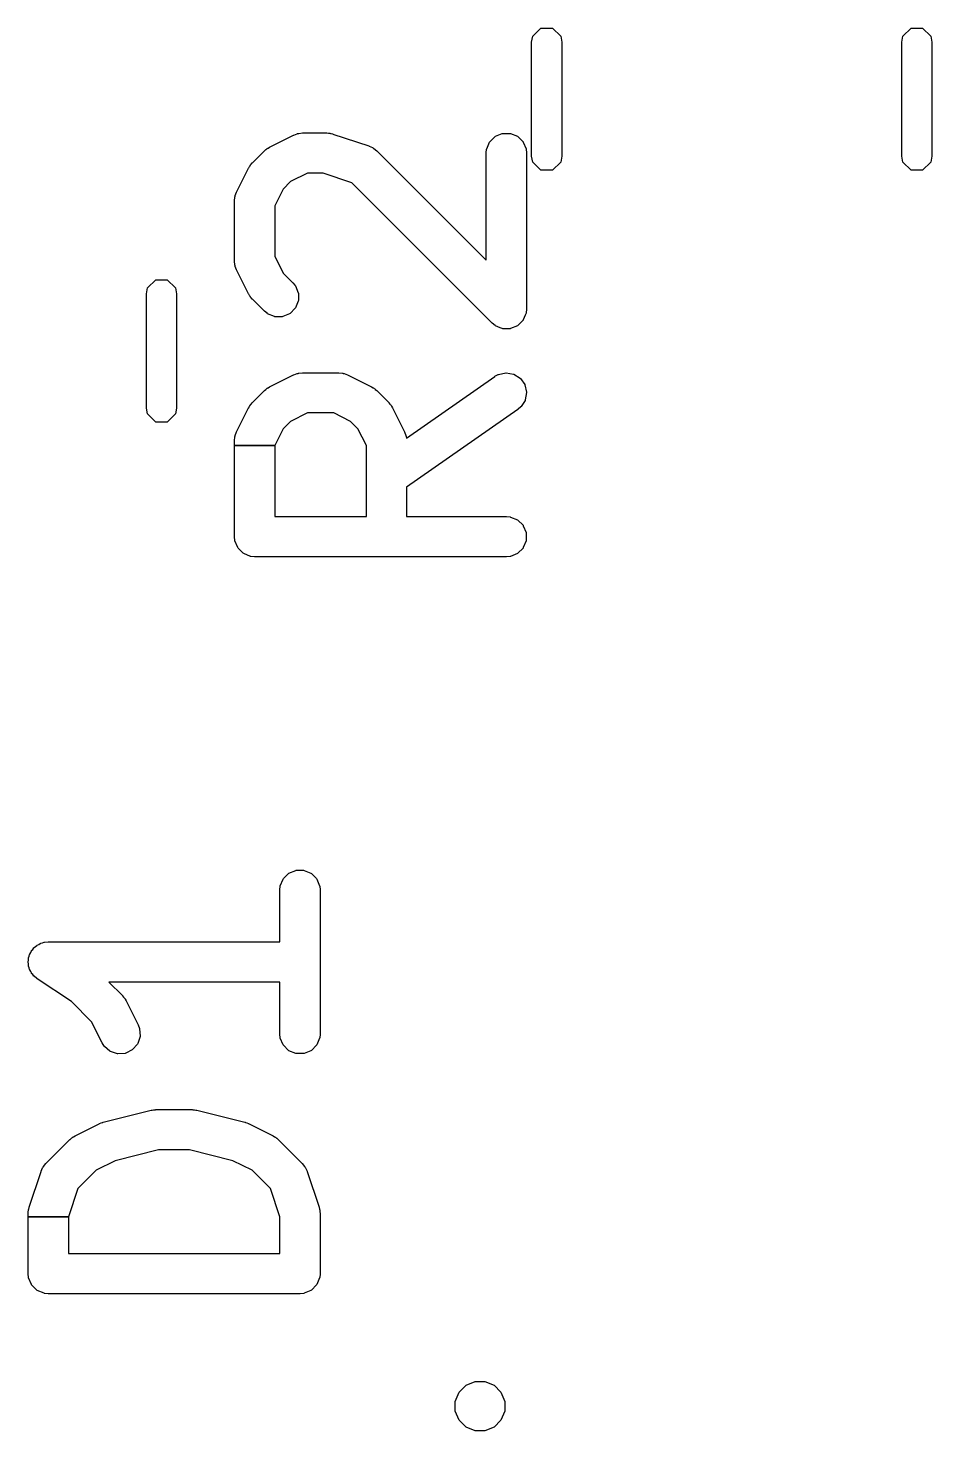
# Model space of a CAD drawing. Header units: millimetres. Extents: x 131.6 to 159.4, y -103 to -91.4.
# Drawn here: x 145.7 to 149.29, y -102.29 to -96.72 of the extents above; entities that cross this region are included whole.
import ezdxf

# ---------------------------------------------------------------- set-up
doc = ezdxf.new("R2010")
doc.units = ezdxf.units.MM
doc.layers.add('F.Silkscreen', color=41, linetype='CONTINUOUS', true_color=0xf2eda1)

msp = doc.modelspace()

# ---------------------------------------------------------------- linework, layer by layer
at = {"layer": 'F.Silkscreen', "linetype": 'CONTINUOUS'}
for p, q in [((147.709567, -96.749975), (147.742039, -96.717503)), ((147.742039, -96.717503), (147.787961, -96.717503)), ((147.787961, -96.717503), (147.820433, -96.749975)), ((149.179567, -96.749975), (149.212039, -96.717503)), ((149.212039, -96.717503), (149.257961, -96.717503)), ((149.257961, -96.717503), (149.290433, -96.749975)), ((147.705, -96.772936), (147.709567, -96.749975)), ((147.705, -97.227064), (147.705, -96.772936)), ((147.820433, -96.749975), (147.825, -96.772936)), ((147.825, -96.772936), (147.825, -97.227064)), ((149.175, -96.772936), (149.179567, -96.749975)), ((149.175, -97.227064), (149.175, -96.772936)), ((149.290433, -96.749975), (149.295, -96.772936)), ((149.295, -96.772936), (149.295, -97.227064)), ((146.759967, -97.142533), (146.773698, -97.137278)), ((146.773698, -97.137278), (146.775129, -97.136961)), ((146.775129, -97.136961), (146.777009, -97.136826)), ((146.777009, -97.136826), (146.778751, -97.136106)), ((146.778751, -97.136106), (146.780173, -97.13575)), ((146.780173, -97.13575), (146.794805, -97.134309)), ((146.794805, -97.134309), (146.795295, -97.134285)), ((146.795295, -97.134285), (146.890533, -97.134285)), ((146.890533, -97.134285), (146.891023, -97.134309)), ((146.891023, -97.134309), (146.898009, -97.134996)), ((146.898009, -97.134996), (146.899559, -97.134887)), ((146.899559, -97.134887), (146.901021, -97.134998)), ((146.901021, -97.134998), (146.903313, -97.135518)), ((146.903313, -97.135518), (146.905656, -97.13575)), ((146.905656, -97.13575), (146.907078, -97.136106)), ((146.907078, -97.136106), (146.908522, -97.136703)), ((146.908522, -97.136703), (146.915359, -97.138259)), ((146.915359, -97.138259), (146.915831, -97.138391)), ((146.915831, -97.138391), (147.058688, -97.18601)), ((147.561238, -97.147306), (147.588274, -97.136107)), ((147.588274, -97.136107), (147.590187, -97.135726)), ((147.590187, -97.135726), (147.619451, -97.135726)), ((147.619451, -97.135726), (147.621364, -97.136107)), ((147.621364, -97.136107), (147.6484, -97.147306)), ((146.656473, -97.194926), (146.657907, -97.19433)), ((146.657907, -97.19433), (146.663853, -97.19059)), ((146.663853, -97.19059), (146.66428, -97.19035)), ((146.66428, -97.19035), (146.759518, -97.142731)), ((146.759518, -97.142731), (146.759967, -97.142533)), ((147.058688, -97.18601), (147.059145, -97.186187)), ((147.059145, -97.186187), (147.07257, -97.192181)), ((147.07257, -97.192181), (147.073808, -97.19297)), ((147.073808, -97.19297), (147.075229, -97.194203)), ((147.075229, -97.194203), (147.076972, -97.194925)), ((147.526641, -97.19774), (147.53784, -97.170704)), ((147.53784, -97.170704), (147.538923, -97.169081)), ((147.538923, -97.169081), (147.559615, -97.148389)), ((147.559615, -97.148389), (147.561238, -97.147306)), ((147.6484, -97.147306), (147.650023, -97.148389)), ((147.650023, -97.148389), (147.670715, -97.169081)), ((147.670715, -97.169081), (147.671798, -97.170704)), ((147.671798, -97.170704), (147.682997, -97.19774)), ((146.595869, -97.252954), (146.643488, -97.205335)), ((146.643488, -97.205335), (146.643852, -97.205006)), ((146.643852, -97.205006), (146.649275, -97.200554)), ((146.649275, -97.200554), (146.650297, -97.199377)), ((146.650297, -97.199377), (146.651409, -97.198423)), ((146.651409, -97.198423), (146.653401, -97.197168)), ((146.653401, -97.197168), (146.655217, -97.195679)), ((146.655217, -97.195679), (146.656473, -97.194926)), ((147.076972, -97.194925), (147.07823, -97.195679)), ((147.07823, -97.195679), (147.089595, -97.205006)), ((147.089595, -97.205006), (147.089959, -97.205335)), ((147.089959, -97.205335), (147.524819, -97.640194)), ((147.524819, -97.214285), (147.524843, -97.213795)), ((147.524819, -97.640194), (147.524819, -97.214285)), ((147.524843, -97.213795), (147.526284, -97.199163)), ((147.526284, -97.199163), (147.526641, -97.19774)), ((147.682997, -97.19774), (147.683354, -97.199163)), ((147.683354, -97.199163), (147.684795, -97.213795)), ((147.684795, -97.213795), (147.684819, -97.214285)), ((147.684819, -97.214285), (147.684819, -97.833332)), ((147.709567, -97.250025), (147.705, -97.227064)), ((147.742039, -97.282497), (147.709567, -97.250025)), ((147.820433, -97.250025), (147.787961, -97.282497)), ((147.825, -97.227064), (147.820433, -97.250025)), ((149.179567, -97.250025), (149.175, -97.227064)), ((149.212039, -97.282497), (149.179567, -97.250025)), ((149.290433, -97.250025), (149.257961, -97.282497)), ((149.295, -97.227064), (149.290433, -97.250025)), ((146.533265, -97.368984), (146.580884, -97.273746)), ((146.580884, -97.273746), (146.581124, -97.273319)), ((146.581124, -97.273319), (146.584864, -97.267373)), ((146.584864, -97.267373), (146.58546, -97.265939)), ((146.58546, -97.265939), (146.586213, -97.264683)), ((146.586213, -97.264683), (146.587702, -97.262867)), ((146.587702, -97.262867), (146.588957, -97.260875)), ((146.588957, -97.260875), (146.589911, -97.259763)), ((146.589911, -97.259763), (146.591088, -97.258741)), ((146.591088, -97.258741), (146.59554, -97.253318)), ((146.59554, -97.253318), (146.595869, -97.252954)), ((146.81418, -97.294285), (146.747448, -97.327651)), ((146.877553, -97.294285), (146.81418, -97.294285)), ((146.990173, -97.331825), (146.877553, -97.294285)), ((147.787961, -97.282497), (147.742039, -97.282497)), ((149.257961, -97.282497), (149.212039, -97.282497)), ((146.718185, -97.356914), (146.684819, -97.423646)), ((146.747448, -97.327651), (146.718185, -97.356914)), ((147.54825, -97.889901), (146.990173, -97.331825)), ((146.524819, -97.404761), (146.524843, -97.404271)), ((146.524819, -97.642856), (146.524819, -97.404761)), ((146.524843, -97.404271), (146.526284, -97.389639)), ((146.526284, -97.389639), (146.52664, -97.388216)), ((146.52664, -97.388216), (146.527361, -97.386473)), ((146.527361, -97.386473), (146.527495, -97.384597)), ((146.527495, -97.384597), (146.527812, -97.383165)), ((146.527812, -97.383165), (146.533067, -97.369433)), ((146.533067, -97.369433), (146.533265, -97.368984)), ((146.684819, -97.423646), (146.684819, -97.623971)), ((146.684819, -97.623971), (146.718185, -97.690703)), ((146.524843, -97.643346), (146.524819, -97.642856)), ((146.526284, -97.657978), (146.524843, -97.643346)), ((146.526641, -97.659401), (146.526284, -97.657978)), ((146.527361, -97.66114), (146.526641, -97.659401)), ((146.527495, -97.663019), (146.527361, -97.66114)), ((146.527812, -97.664452), (146.527495, -97.663019)), ((146.533067, -97.678184), (146.527812, -97.664452)), ((146.533265, -97.678633), (146.533067, -97.678184)), ((146.580884, -97.773871), (146.533265, -97.678633)), ((146.718185, -97.690703), (146.756626, -97.729144)), ((146.175, -97.772936), (146.179567, -97.749975)), ((146.179567, -97.749975), (146.212039, -97.717503)), ((146.212039, -97.717503), (146.257961, -97.717503)), ((146.257961, -97.717503), (146.290433, -97.749975)), ((146.290433, -97.749975), (146.295, -97.772936)), ((146.756626, -97.729144), (146.756955, -97.729508)), ((146.756955, -97.729508), (146.766282, -97.740873)), ((146.766282, -97.740873), (146.767036, -97.742132)), ((146.767036, -97.742132), (146.778235, -97.769168)), ((146.175, -98.227064), (146.175, -97.772936)), ((146.295, -97.772936), (146.295, -98.227064)), ((146.581124, -97.774298), (146.580884, -97.773871)), ((146.584862, -97.780239), (146.581124, -97.774298)), ((146.585459, -97.781677), (146.584862, -97.780239)), ((146.586214, -97.782935), (146.585459, -97.781677)), ((146.5877, -97.784745), (146.586214, -97.782935)), ((146.588956, -97.786741), (146.5877, -97.784745)), ((146.589912, -97.787856), (146.588956, -97.786741)), ((146.591092, -97.788879), (146.589912, -97.787856)), ((146.59554, -97.794299), (146.591092, -97.788879)), ((146.595869, -97.794663), (146.59554, -97.794299)), ((146.643488, -97.842282), (146.595869, -97.794663)), ((146.778235, -97.802257), (146.767036, -97.829293)), ((146.778235, -97.769168), (146.778616, -97.771081)), ((146.778616, -97.800344), (146.778235, -97.802257)), ((146.778616, -97.771081), (146.778616, -97.800344)), ((146.643852, -97.842611), (146.643488, -97.842282)), ((146.655217, -97.851938), (146.643852, -97.842611)), ((146.656476, -97.852692), (146.655217, -97.851938)), ((146.683512, -97.863891), (146.656476, -97.852692)), ((146.743637, -97.852692), (146.716601, -97.863891)), ((146.74526, -97.851609), (146.743637, -97.852692)), ((146.765953, -97.830916), (146.74526, -97.851609)), ((146.767036, -97.829293), (146.765953, -97.830916)), ((147.679717, -97.857796), (147.671799, -97.876913)), ((147.682997, -97.849878), (147.679717, -97.857796)), ((147.683354, -97.848454), (147.682997, -97.849878)), ((147.684795, -97.833822), (147.683354, -97.848454)), ((147.684819, -97.833332), (147.684795, -97.833822)), ((146.685425, -97.864272), (146.683512, -97.863891)), ((146.714688, -97.864272), (146.685425, -97.864272)), ((146.716601, -97.863891), (146.714688, -97.864272)), ((147.548614, -97.89023), (147.54825, -97.889901)), ((147.559979, -97.899558), (147.548614, -97.89023)), ((147.561238, -97.900312), (147.559979, -97.899558)), ((147.580355, -97.90823), (147.561238, -97.900312)), ((147.588274, -97.91151), (147.580355, -97.90823)), ((147.590187, -97.911891), (147.588274, -97.91151)), ((147.619451, -97.911891), (147.590187, -97.911891)), ((147.621364, -97.91151), (147.619451, -97.911891)), ((147.6484, -97.900311), (147.621364, -97.91151)), ((147.650022, -97.899228), (147.6484, -97.900311)), ((147.670715, -97.878536), (147.650022, -97.899228)), ((147.671799, -97.876913), (147.670715, -97.878536)), ((146.66428, -98.142731), (146.759518, -98.095112)), ((146.759518, -98.095112), (146.759967, -98.094914)), ((146.759967, -98.094914), (146.773698, -98.089659)), ((146.773698, -98.089659), (146.775129, -98.089342)), ((146.775129, -98.089342), (146.777009, -98.089207)), ((146.777009, -98.089207), (146.778751, -98.088487)), ((146.778751, -98.088487), (146.780173, -98.088131)), ((146.780173, -98.088131), (146.794805, -98.08669)), ((146.794805, -98.08669), (146.795295, -98.086666)), ((146.795295, -98.086666), (146.938152, -98.086666)), ((146.938152, -98.086666), (146.938642, -98.08669)), ((146.938642, -98.08669), (146.953274, -98.088131)), ((146.953274, -98.088131), (146.954697, -98.088488)), ((146.954697, -98.088488), (146.956436, -98.089208)), ((146.956436, -98.089208), (146.958315, -98.089342)), ((146.958315, -98.089342), (146.959748, -98.089659)), ((146.959748, -98.089659), (146.97348, -98.094914)), ((146.97348, -98.094914), (146.973929, -98.095112)), ((146.973929, -98.095112), (147.069167, -98.142731)), ((147.207656, -98.347026), (147.558943, -98.101127)), ((147.558943, -98.101127), (147.559358, -98.100866)), ((147.559358, -98.100866), (147.572171, -98.093656)), ((147.572171, -98.093656), (147.573542, -98.093131)), ((147.573542, -98.093131), (147.602113, -98.086802)), ((147.602113, -98.086802), (147.604063, -98.08676)), ((147.604063, -98.08676), (147.632881, -98.091845)), ((147.632881, -98.091845), (147.634699, -98.092552)), ((147.634699, -98.092552), (147.659377, -98.108279)), ((147.659377, -98.108279), (147.660786, -98.109629)), ((147.660786, -98.109629), (147.677568, -98.133603)), ((147.677568, -98.133603), (147.678354, -98.135388)), ((147.678354, -98.135388), (147.684684, -98.163959)), ((146.595869, -98.205335), (146.643488, -98.157716)), ((146.643488, -98.157716), (146.643852, -98.157387)), ((146.643852, -98.157387), (146.649275, -98.152935)), ((146.649275, -98.152935), (146.650297, -98.151758)), ((146.650297, -98.151758), (146.651409, -98.150804)), ((146.651409, -98.150804), (146.653401, -98.149549)), ((146.653401, -98.149549), (146.655217, -98.14806)), ((146.655217, -98.14806), (146.656473, -98.147307)), ((146.656473, -98.147307), (146.657907, -98.146711)), ((146.657907, -98.146711), (146.663853, -98.142971)), ((146.663853, -98.142971), (146.66428, -98.142731)), ((147.069167, -98.142731), (147.069594, -98.142971)), ((147.069594, -98.142971), (147.075535, -98.146709)), ((147.075535, -98.146709), (147.076973, -98.147306)), ((147.076973, -98.147306), (147.078231, -98.148061)), ((147.078231, -98.148061), (147.080041, -98.149547)), ((147.080041, -98.149547), (147.082037, -98.150803)), ((147.082037, -98.150803), (147.083152, -98.151759)), ((147.083152, -98.151759), (147.084175, -98.152939)), ((147.084175, -98.152939), (147.089595, -98.157387)), ((147.089595, -98.157387), (147.089959, -98.157716)), ((147.089959, -98.157716), (147.137578, -98.205335)), ((147.678933, -98.196545), (147.663206, -98.221224)), ((147.67964, -98.194727), (147.678933, -98.196545)), ((147.684726, -98.16591), (147.67964, -98.194727)), ((147.684684, -98.163959), (147.684726, -98.16591)), ((146.179567, -98.250025), (146.175, -98.227064)), ((146.212039, -98.282497), (146.179567, -98.250025)), ((146.290433, -98.250025), (146.257961, -98.282497)), ((146.295, -98.227064), (146.290433, -98.250025)), ((146.533265, -98.321365), (146.580884, -98.226127)), ((146.580884, -98.226127), (146.581124, -98.2257)), ((146.581124, -98.2257), (146.584864, -98.219754)), ((146.584864, -98.219754), (146.58546, -98.21832)), ((146.58546, -98.21832), (146.586213, -98.217064)), ((146.586213, -98.217064), (146.587702, -98.215248)), ((146.587702, -98.215248), (146.588957, -98.213256)), ((146.588957, -98.213256), (146.589911, -98.212144)), ((146.589911, -98.212144), (146.591088, -98.211122)), ((146.591088, -98.211122), (146.59554, -98.205699)), ((146.59554, -98.205699), (146.595869, -98.205335)), ((146.81418, -98.246666), (146.747448, -98.280032)), ((146.919267, -98.246666), (146.81418, -98.246666)), ((146.985999, -98.280032), (146.919267, -98.246666)), ((147.137578, -98.205335), (147.137907, -98.205699)), ((147.137907, -98.205699), (147.142356, -98.211121)), ((147.142356, -98.211121), (147.143535, -98.212143)), ((147.143535, -98.212143), (147.144491, -98.213258)), ((147.144491, -98.213258), (147.145743, -98.215248)), ((147.145743, -98.215248), (147.147233, -98.217063)), ((147.147233, -98.217063), (147.147988, -98.218322)), ((147.147988, -98.218322), (147.148582, -98.219756)), ((147.148582, -98.219756), (147.152323, -98.2257)), ((147.152323, -98.2257), (147.152563, -98.226127)), ((147.152563, -98.226127), (147.200182, -98.321365)), ((147.650696, -98.232204), (147.208628, -98.54165)), ((147.651084, -98.231903), (147.650696, -98.232204)), ((147.662244, -98.222332), (147.651084, -98.231903)), ((147.663206, -98.221224), (147.662244, -98.222332)), ((146.257961, -98.282497), (146.212039, -98.282497)), ((146.747448, -98.280032), (146.718185, -98.309295)), ((147.015262, -98.309295), (146.985999, -98.280032)), ((146.524819, -98.357142), (146.524843, -98.356652)), ((146.524819, -98.376027), (146.524819, -98.357142)), ((146.524843, -98.356652), (146.526284, -98.34202)), ((146.526284, -98.34202), (146.52664, -98.340597)), ((146.52664, -98.340597), (146.527361, -98.338854)), ((146.527361, -98.338854), (146.527495, -98.336978)), ((146.527495, -98.336978), (146.527812, -98.335546)), ((146.527812, -98.335546), (146.533067, -98.321814)), ((146.533067, -98.321814), (146.533265, -98.321365)), ((146.718185, -98.309295), (146.684819, -98.376027)), ((147.048628, -98.376027), (147.015262, -98.309295)), ((147.200182, -98.321365), (147.20038, -98.321814)), ((147.20038, -98.321814), (147.205635, -98.335545)), ((147.205635, -98.335545), (147.205952, -98.336978)), ((147.205952, -98.336978), (147.206085, -98.338857)), ((147.206085, -98.338857), (147.206806, -98.340597)), ((147.206806, -98.340597), (147.207163, -98.34202)), ((147.207163, -98.34202), (147.207656, -98.347026)), ((146.524819, -98.738094), (146.524819, -98.376027)), ((146.524819, -98.376027), (146.684819, -98.376027)), ((146.684819, -98.376027), (146.524819, -98.376027)), ((146.684819, -98.376027), (146.684819, -98.658094)), ((147.048628, -98.658094), (147.048628, -98.376027)), ((147.208628, -98.54165), (147.208628, -98.658094)), ((146.684819, -98.658094), (147.048628, -98.658094)), ((147.208628, -98.658094), (147.604819, -98.658094)), ((147.604819, -98.658094), (147.605309, -98.658118)), ((147.605309, -98.658118), (147.619941, -98.659559)), ((147.619941, -98.659559), (147.621364, -98.659916)), ((147.621364, -98.659916), (147.6484, -98.671115)), ((147.6484, -98.671115), (147.650023, -98.672198)), ((147.650023, -98.672198), (147.670715, -98.69289)), ((147.670715, -98.69289), (147.671798, -98.694513)), ((147.671798, -98.694513), (147.682997, -98.721549)), ((146.524843, -98.738584), (146.524819, -98.738094)), ((146.526284, -98.753216), (146.524843, -98.738584)), ((146.526641, -98.754639), (146.526284, -98.753216)), ((146.53784, -98.781675), (146.526641, -98.754639)), ((147.682997, -98.754639), (147.671798, -98.781675)), ((147.682997, -98.721549), (147.683378, -98.723462)), ((147.683378, -98.752726), (147.682997, -98.754639)), ((147.683378, -98.723462), (147.683378, -98.752726)), ((146.538923, -98.783298), (146.53784, -98.781675)), ((146.559615, -98.80399), (146.538923, -98.783298)), ((146.561238, -98.805073), (146.559615, -98.80399)), ((146.588274, -98.816272), (146.561238, -98.805073)), ((147.6484, -98.805073), (147.621364, -98.816272)), ((147.650023, -98.80399), (147.6484, -98.805073)), ((147.670715, -98.783298), (147.650023, -98.80399)), ((147.671798, -98.781675), (147.670715, -98.783298)), ((146.589697, -98.816629), (146.588274, -98.816272)), ((146.604329, -98.81807), (146.589697, -98.816629)), ((146.604819, -98.818094), (146.604329, -98.81807)), ((147.604819, -98.818094), (146.604819, -98.818094)), ((147.605309, -98.81807), (147.604819, -98.818094)), ((147.619941, -98.816629), (147.605309, -98.81807)), ((147.621364, -98.816272), (147.619941, -98.816629)), ((146.718923, -100.096581), (146.739615, -100.075889)), ((146.739615, -100.075889), (146.741238, -100.074806)), ((146.741238, -100.074806), (146.768274, -100.063607)), ((146.768274, -100.063607), (146.770187, -100.063226)), ((146.770187, -100.063226), (146.799451, -100.063226)), ((146.799451, -100.063226), (146.801364, -100.063607)), ((146.801364, -100.063607), (146.8284, -100.074806)), ((146.8284, -100.074806), (146.830023, -100.075889)), ((146.830023, -100.075889), (146.850715, -100.096581)), ((146.704819, -100.141785), (146.704843, -100.141295)), ((146.704819, -100.347499), (146.704819, -100.141785)), ((146.704843, -100.141295), (146.706284, -100.126663)), ((146.706284, -100.126663), (146.706641, -100.12524)), ((146.706641, -100.12524), (146.71784, -100.098204)), ((146.71784, -100.098204), (146.718923, -100.096581)), ((146.850715, -100.096581), (146.851798, -100.098204)), ((146.851798, -100.098204), (146.862997, -100.12524)), ((146.862997, -100.12524), (146.863354, -100.126663)), ((146.863354, -100.126663), (146.864795, -100.141295)), ((146.864795, -100.141295), (146.864819, -100.141785)), ((146.864819, -100.141785), (146.864819, -100.713213)), ((145.727571, -100.371747), (145.728948, -100.370367)), ((145.728948, -100.370367), (145.734711, -100.366506)), ((145.734711, -100.366506), (145.739616, -100.361603)), ((145.739616, -100.361603), (145.741237, -100.36052)), ((145.741237, -100.36052), (145.747566, -100.357897)), ((145.747566, -100.357897), (145.753264, -100.354083)), ((145.753264, -100.354083), (145.755065, -100.353335)), ((145.755065, -100.353335), (145.761863, -100.351974)), ((145.761863, -100.351974), (145.768274, -100.34932)), ((145.768274, -100.34932), (145.769697, -100.348964)), ((145.769697, -100.348964), (145.784173, -100.347538)), ((145.784173, -100.347538), (145.784178, -100.34759)), ((145.784178, -100.34759), (145.784302, -100.34759)), ((145.784296, -100.347526), (145.784349, -100.347521)), ((145.784302, -100.34759), (145.784296, -100.347526)), ((145.784349, -100.347521), (145.784819, -100.347499)), ((145.784819, -100.347499), (146.704819, -100.347499)), ((145.704914, -100.426608), (145.70626, -100.419803)), ((145.704916, -100.428559), (145.704914, -100.426608)), ((145.70626, -100.412867), (145.706641, -100.410954)), ((145.70626, -100.419803), (145.70626, -100.412867)), ((145.706641, -100.410954), (145.709262, -100.404624)), ((145.709262, -100.404624), (145.710593, -100.3979)), ((145.710593, -100.3979), (145.711338, -100.396097)), ((145.711338, -100.396097), (145.715184, -100.390326)), ((145.715184, -100.390326), (145.71784, -100.383917)), ((145.71784, -100.383917), (145.718923, -100.382296)), ((145.718923, -100.382296), (145.723768, -100.37745)), ((145.723768, -100.37745), (145.727571, -100.371747)), ((145.70626, -100.435278), (145.704916, -100.428559)), ((145.70626, -100.442131), (145.70626, -100.435278)), ((145.70664, -100.444044), (145.70626, -100.442131)), ((145.709294, -100.450453), (145.70664, -100.444044)), ((145.710655, -100.457253), (145.709294, -100.450453)), ((145.711403, -100.459054), (145.710655, -100.457253)), ((145.715217, -100.46475), (145.711403, -100.459054)), ((145.71784, -100.471081), (145.715217, -100.46475)), ((145.718923, -100.472703), (145.71784, -100.471081)), ((145.72383, -100.47761), (145.718923, -100.472703)), ((145.727687, -100.483369), (145.72383, -100.47761)), ((145.728673, -100.484455), (145.727687, -100.483369)), ((145.739931, -100.493675), (145.728673, -100.484455)), ((145.739968, -100.493629), (145.739931, -100.493675)), ((145.740061, -100.493691), (145.739968, -100.493629)), ((145.740017, -100.493746), (145.740061, -100.493691)), ((145.74006, -100.493781), (145.740017, -100.493746)), ((145.740443, -100.494063), (145.74006, -100.493781)), ((145.876704, -100.584903), (145.740443, -100.494063)), ((146.704819, -100.507499), (146.025576, -100.507499)), ((146.025576, -100.507499), (146.079483, -100.561406)), ((146.704819, -100.713213), (146.704819, -100.507499)), ((145.957167, -100.665366), (145.876704, -100.584903)), ((146.079483, -100.561406), (146.079812, -100.56177)), ((146.079812, -100.56177), (146.084264, -100.567194)), ((146.084264, -100.567194), (146.085441, -100.568215)), ((146.085441, -100.568215), (146.086395, -100.569327)), ((146.086395, -100.569327), (146.087646, -100.571314)), ((146.087646, -100.571314), (146.08914, -100.573135)), ((146.08914, -100.573135), (146.089895, -100.574395)), ((146.089895, -100.574395), (146.090491, -100.575835)), ((146.090491, -100.575835), (146.094227, -100.58177)), ((146.094227, -100.58177), (146.094468, -100.582198)), ((146.094468, -100.582198), (146.142087, -100.677436)), ((145.998979, -100.74899), (145.957167, -100.665366)), ((146.142087, -100.677436), (146.142285, -100.677885)), ((146.142285, -100.677885), (146.14754, -100.691616)), ((146.14754, -100.691616), (146.147857, -100.693049)), ((146.147857, -100.693049), (146.149931, -100.722239)), ((145.999219, -100.749417), (145.998979, -100.74899)), ((146.007051, -100.76186), (145.999219, -100.749417)), ((146.139467, -100.753631), (146.120294, -100.775738)), ((146.140433, -100.751936), (146.139467, -100.753631)), ((146.149687, -100.724174), (146.140433, -100.751936)), ((146.149931, -100.722239), (146.149687, -100.724174)), ((146.704843, -100.713703), (146.704819, -100.713213)), ((146.706284, -100.728335), (146.704843, -100.713703)), ((146.706641, -100.729758), (146.706284, -100.728335)), ((146.71784, -100.756794), (146.706641, -100.729758)), ((146.718923, -100.758417), (146.71784, -100.756794)), ((146.739615, -100.779109), (146.718923, -100.758417)), ((146.850715, -100.758417), (146.830023, -100.779109)), ((146.851798, -100.756794), (146.850715, -100.758417)), ((146.862997, -100.729758), (146.851798, -100.756794)), ((146.863354, -100.728335), (146.862997, -100.729758)), ((146.864795, -100.713703), (146.863354, -100.728335)), ((146.864819, -100.713213), (146.864795, -100.713703)), ((146.008007, -100.762974), (146.007051, -100.76186)), ((146.030115, -100.782147), (146.008007, -100.762974)), ((146.03181, -100.783113), (146.030115, -100.782147)), ((146.059571, -100.792367), (146.03181, -100.783113)), ((146.061506, -100.792611), (146.059571, -100.792367)), ((146.090696, -100.790537), (146.061506, -100.792611)), ((146.092578, -100.790022), (146.090696, -100.790537)), ((146.118753, -100.776934), (146.092578, -100.790022)), ((146.120294, -100.775738), (146.118753, -100.776934)), ((146.741238, -100.780192), (146.739615, -100.779109)), ((146.768274, -100.791391), (146.741238, -100.780192)), ((146.770187, -100.791772), (146.768274, -100.791391)), ((146.799451, -100.791772), (146.770187, -100.791772)), ((146.801364, -100.791391), (146.799451, -100.791772)), ((146.8284, -100.780192), (146.801364, -100.791391)), ((146.830023, -100.779109), (146.8284, -100.780192)), ((146.003511, -101.064173), (146.193987, -101.016554)), ((146.193987, -101.016554), (146.194467, -101.016459)), ((146.194467, -101.016459), (146.196393, -101.016173)), ((146.196393, -101.016173), (146.19685, -101.015985)), ((146.19685, -101.015985), (146.198268, -101.015631)), ((146.198268, -101.015631), (146.203666, -101.015099)), ((146.203666, -101.015099), (146.209013, -101.014309)), ((146.209013, -101.014309), (146.210478, -101.014309)), ((146.210478, -101.014309), (146.210961, -101.01438)), ((146.210961, -101.01438), (146.212901, -101.01419)), ((146.212901, -101.01419), (146.21339, -101.014166)), ((146.21339, -101.014166), (146.356247, -101.014166)), ((146.356247, -101.014166), (146.356736, -101.01419)), ((146.356736, -101.01419), (146.358676, -101.01438)), ((146.358676, -101.01438), (146.35916, -101.014309)), ((146.35916, -101.014309), (146.360624, -101.014309)), ((146.360624, -101.014309), (146.36597, -101.015099)), ((146.36597, -101.015099), (146.371369, -101.015631)), ((146.371369, -101.015631), (146.372789, -101.015986)), ((146.372789, -101.015986), (146.373242, -101.016173)), ((146.373242, -101.016173), (146.37517, -101.016459)), ((146.37517, -101.016459), (146.37565, -101.016554)), ((146.37565, -101.016554), (146.566126, -101.064173)), ((145.891899, -101.11785), (145.987137, -101.070231)), ((145.987137, -101.070231), (145.987582, -101.070035)), ((145.987582, -101.070035), (145.988169, -101.069809)), ((145.988169, -101.069809), (145.989195, -101.069263)), ((145.989195, -101.069263), (145.995259, -101.067095)), ((145.995259, -101.067095), (146.001317, -101.064778)), ((146.001317, -101.064778), (146.002448, -101.064526)), ((146.002448, -101.064526), (146.003045, -101.064314)), ((146.003045, -101.064314), (146.003511, -101.064173)), ((146.566126, -101.064173), (146.566593, -101.064315)), ((146.566593, -101.064315), (146.567183, -101.064525)), ((146.567183, -101.064525), (146.568319, -101.064778)), ((146.568319, -101.064778), (146.57438, -101.067097)), ((146.57438, -101.067097), (146.580441, -101.069263)), ((146.580441, -101.069263), (146.581465, -101.069808)), ((146.581465, -101.069808), (146.582053, -101.070034)), ((146.582053, -101.070034), (146.5825, -101.070231)), ((146.5825, -101.070231), (146.677738, -101.11785)), ((145.775869, -101.228073), (145.871107, -101.132835)), ((145.871107, -101.132835), (145.87147, -101.132507)), ((145.87147, -101.132507), (145.876895, -101.128052)), ((145.876895, -101.128052), (145.877917, -101.126876)), ((145.877917, -101.126876), (145.879027, -101.125924)), ((145.879027, -101.125924), (145.881012, -101.124672)), ((145.881012, -101.124672), (145.882837, -101.123177)), ((145.882837, -101.123177), (145.884094, -101.122424)), ((145.884094, -101.122424), (145.885533, -101.121827)), ((145.885533, -101.121827), (145.891472, -101.11809)), ((145.891472, -101.11809), (145.891899, -101.11785)), ((146.677738, -101.11785), (146.678166, -101.11809)), ((146.678166, -101.11809), (146.684109, -101.12183)), ((146.684109, -101.12183), (146.685541, -101.122424)), ((146.685541, -101.122424), (146.6868, -101.123178)), ((146.6868, -101.123178), (146.688616, -101.124668)), ((146.688616, -101.124668), (146.690609, -101.125923)), ((146.690609, -101.125923), (146.691723, -101.126878)), ((146.691723, -101.126878), (146.692746, -101.128058)), ((146.692746, -101.128058), (146.698166, -101.132506)), ((146.698166, -101.132506), (146.69853, -101.132835)), ((146.69853, -101.132835), (146.793769, -101.228073)), ((146.223241, -101.174166), (146.050833, -101.217267)), ((146.346396, -101.174166), (146.223241, -101.174166)), ((146.518803, -101.217267), (146.346396, -101.174166)), ((145.708925, -101.402201), (145.756544, -101.259344)), ((145.756544, -101.259344), (145.756721, -101.258887)), ((145.756721, -101.258887), (145.762715, -101.245462)), ((145.762715, -101.245462), (145.763503, -101.244225)), ((145.763503, -101.244225), (145.764737, -101.242801)), ((145.764737, -101.242801), (145.765459, -101.24106)), ((145.765459, -101.24106), (145.766213, -101.239802)), ((145.766213, -101.239802), (145.77554, -101.228437)), ((145.77554, -101.228437), (145.775869, -101.228073)), ((145.975066, -101.25515), (145.902358, -101.327858)), ((146.050833, -101.217267), (145.975066, -101.25515)), ((146.59457, -101.25515), (146.518803, -101.217267)), ((146.667279, -101.327859), (146.59457, -101.25515)), ((146.793769, -101.228073), (146.794098, -101.228437)), ((146.794098, -101.228437), (146.803426, -101.239802)), ((146.803426, -101.239802), (146.804181, -101.241061)), ((146.804181, -101.241061), (146.804902, -101.242802)), ((146.804902, -101.242802), (146.806134, -101.244223)), ((146.806134, -101.244223), (146.806923, -101.245461)), ((146.806923, -101.245461), (146.812917, -101.258887)), ((146.812917, -101.258887), (146.813094, -101.259344)), ((146.813094, -101.259344), (146.860713, -101.4022)), ((145.902358, -101.327858), (145.864819, -101.440478)), ((146.704819, -101.440479), (146.667279, -101.327859)), ((145.704819, -101.427499), (145.704843, -101.427009)), ((145.704819, -101.440478), (145.704819, -101.427499)), ((145.704843, -101.427009), (145.70553, -101.420021)), ((145.705421, -101.418473), (145.705532, -101.417012)), ((145.70553, -101.420021), (145.705421, -101.418473)), ((145.705532, -101.417012), (145.706052, -101.414719)), ((145.706052, -101.414719), (145.706284, -101.412376)), ((145.706284, -101.412376), (145.70664, -101.410955)), ((145.70664, -101.410955), (145.707237, -101.409511)), ((145.707237, -101.409511), (145.708793, -101.402673)), ((145.708793, -101.402673), (145.708925, -101.402201)), ((146.860713, -101.4022), (146.860846, -101.402673)), ((146.860846, -101.402673), (146.8624, -101.409513)), ((146.8624, -101.409513), (146.862997, -101.410952)), ((146.862997, -101.410952), (146.863354, -101.412377)), ((146.863354, -101.412377), (146.863584, -101.414721)), ((146.863584, -101.414721), (146.864105, -101.417009)), ((146.864105, -101.417009), (146.864217, -101.418474)), ((146.864217, -101.418474), (146.864106, -101.420022)), ((146.864106, -101.420022), (146.864795, -101.427009)), ((146.864795, -101.427009), (146.864819, -101.427499)), ((146.864819, -101.427499), (146.864819, -101.665594)), ((145.704819, -101.665594), (145.704819, -101.440478)), ((145.704819, -101.440478), (145.864819, -101.440478)), ((145.864819, -101.440478), (145.704819, -101.440478)), ((145.864819, -101.440478), (145.864819, -101.585594)), ((146.704819, -101.585594), (146.704819, -101.440479)), ((145.864819, -101.585594), (146.704819, -101.585594)), ((145.704843, -101.666084), (145.704819, -101.665594)), ((145.706284, -101.680716), (145.704843, -101.666084)), ((145.706641, -101.682139), (145.706284, -101.680716)), ((145.71784, -101.709175), (145.706641, -101.682139)), ((146.862997, -101.682139), (146.851798, -101.709175)), ((146.863354, -101.680716), (146.862997, -101.682139)), ((146.864795, -101.666084), (146.863354, -101.680716)), ((146.864819, -101.665594), (146.864795, -101.666084)), ((145.718923, -101.710798), (145.71784, -101.709175)), ((145.739615, -101.73149), (145.718923, -101.710798)), ((145.741238, -101.732573), (145.739615, -101.73149)), ((145.768274, -101.743772), (145.741238, -101.732573)), ((145.769697, -101.744129), (145.768274, -101.743772)), ((145.784329, -101.74557), (145.769697, -101.744129)), ((145.784819, -101.745594), (145.784329, -101.74557)), ((146.784819, -101.745594), (145.784819, -101.745594)), ((146.785309, -101.74557), (146.784819, -101.745594)), ((146.799941, -101.744129), (146.785309, -101.74557)), ((146.801364, -101.743772), (146.799941, -101.744129)), ((146.8284, -101.732573), (146.801364, -101.743772)), ((146.830023, -101.73149), (146.8284, -101.732573)), ((146.850715, -101.710798), (146.830023, -101.73149)), ((146.851798, -101.709175), (146.850715, -101.710798)), ((147.444443, -102.109353), (147.480491, -102.094421)), ((147.480491, -102.094421), (147.519509, -102.094421)), ((147.519509, -102.094421), (147.555557, -102.109353)), ((147.401921, -102.172991), (147.416853, -102.136943)), ((147.416853, -102.136943), (147.444443, -102.109353)), ((147.555557, -102.109353), (147.583147, -102.136943)), ((147.583147, -102.136943), (147.598079, -102.172991)), ((147.401921, -102.212009), (147.401921, -102.172991)), ((147.598079, -102.172991), (147.598079, -102.212009)), ((147.416853, -102.248057), (147.401921, -102.212009)), ((147.444443, -102.275647), (147.416853, -102.248057)), ((147.583147, -102.248057), (147.555557, -102.275647)), ((147.598079, -102.212009), (147.583147, -102.248057)), ((147.480491, -102.290579), (147.444443, -102.275647)), ((147.519509, -102.290579), (147.480491, -102.290579)), ((147.555557, -102.275647), (147.519509, -102.290579))]:
    msp.add_line(p, q, dxfattribs=at)

doc.saveas('drawing.dxf')
